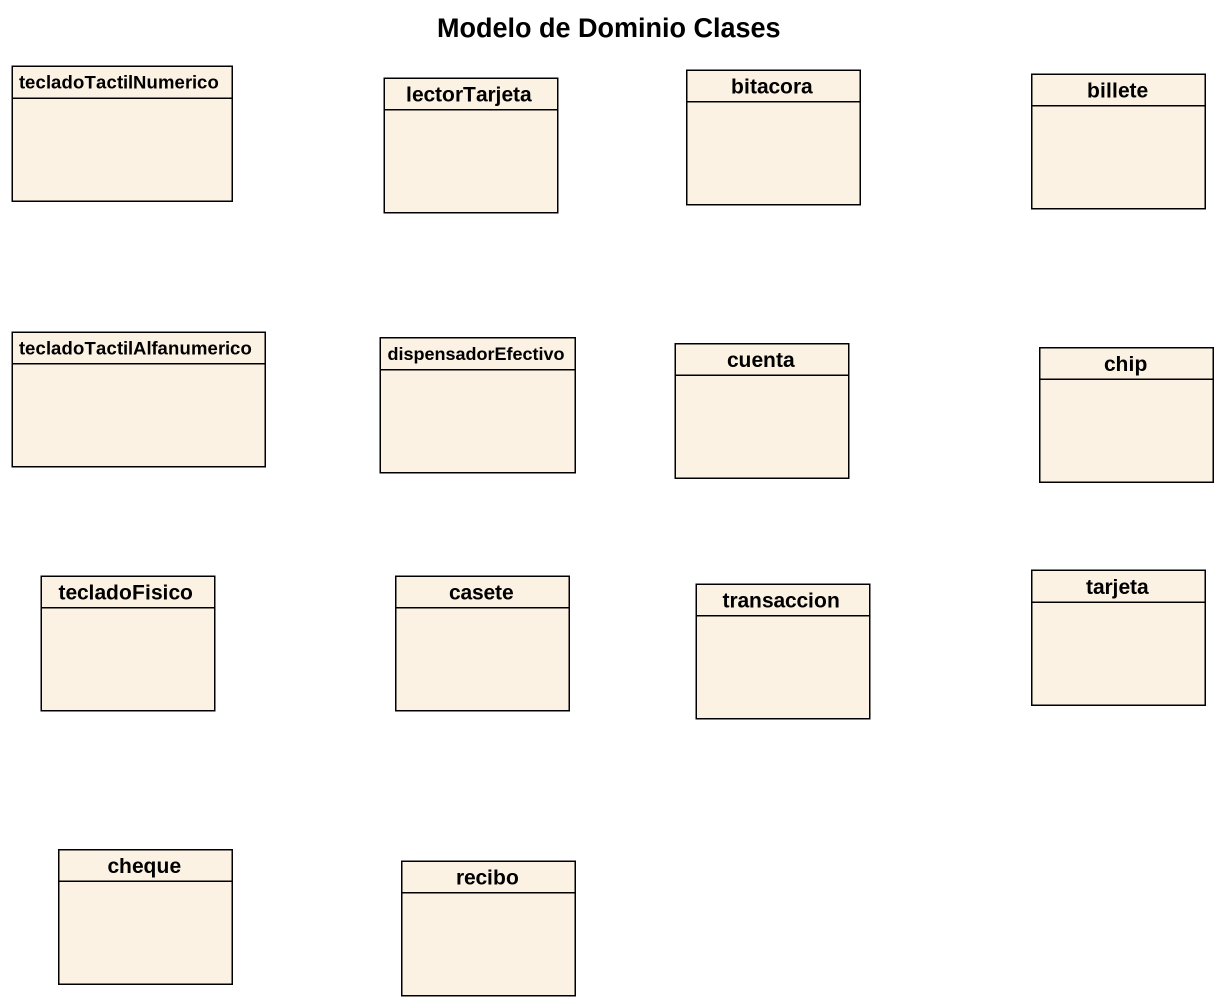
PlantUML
@startuml
title Modelo de Dominio Clases
hide circle
hide empty members
class tecladoTactilNumerico
class lectorTarjeta
class bitacora
class billete
class tecladoTactilAlfanumerico
class dispensadorEfectivo
class cuenta
class chip
class tecladoFisico
class casete
class transaccion
class tarjeta
class cheque
class recibo
@enduml
